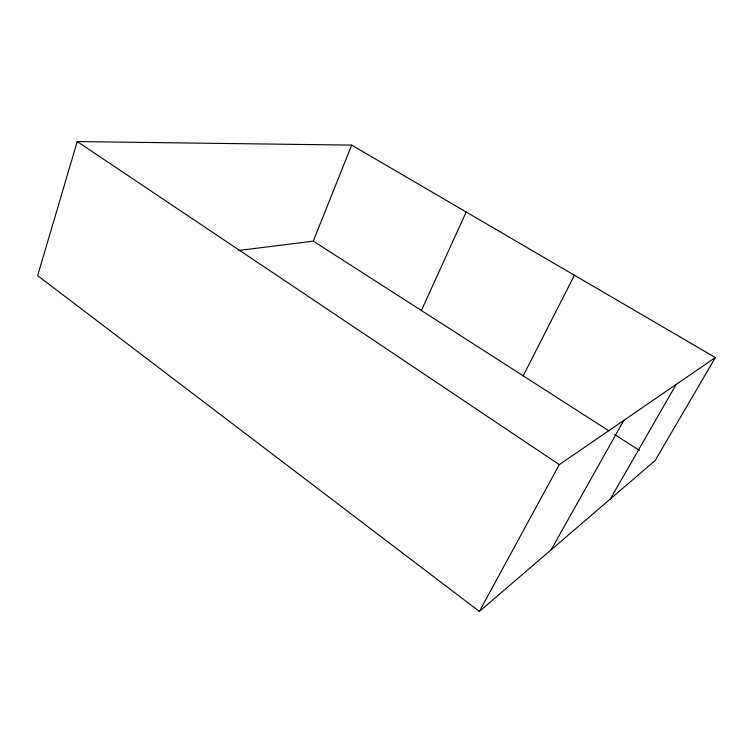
<?xml version="1.0" encoding="UTF-8"?>
<svg xmlns="http://www.w3.org/2000/svg" width="753" height="753" viewBox="0 0 753 753"><rect width="100%" height="100%" fill="white"/><g stroke="black" fill="none" stroke-linecap="round" stroke-linejoin="round"><path stroke-width="1.13" d="M77.22 141.564L37.65 275.626L479.36 611.436L655.148 460.516L715.35 357.562L351.679 145.113L77.22 141.564L559.281 464.639L715.35 357.562M238.861 250.457L313.295 241.139L351.679 145.113M421.398 310.509L466.182 211.998M523.184 375.832L574.417 275.231M479.36 611.436L559.281 464.639M551.158 549.803L623.851 420.334M610.297 499.023L676.185 384.435M313.295 241.139L608.866 430.82M614.777 434.603L639.391 450.407"/></g></svg>
